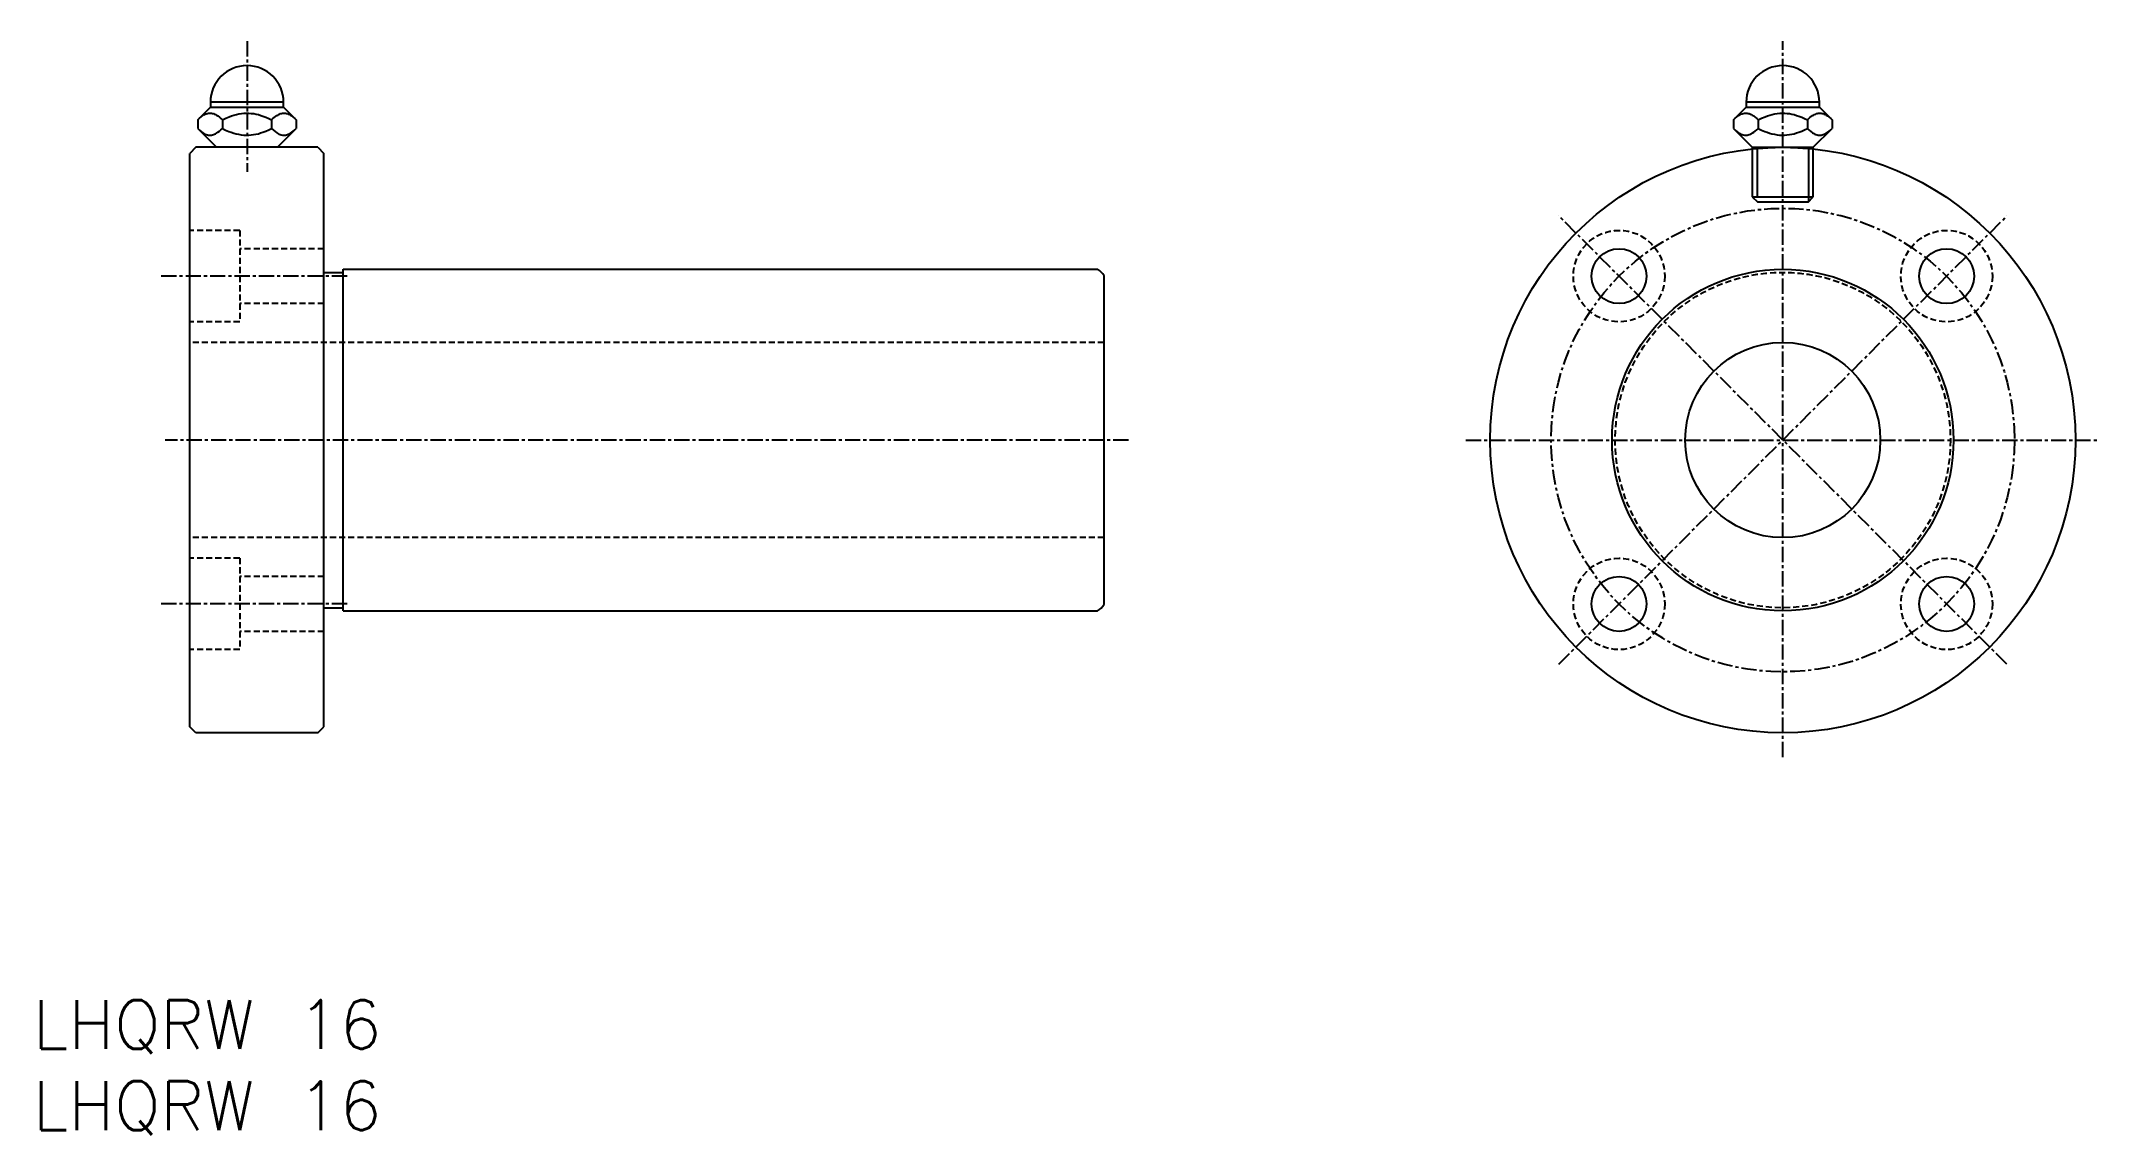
# Model space of a CAD drawing. Extents: x 795 to 964, y -151 to -62.
import ezdxf

# ---------------------------------------------------------------- set-up
doc = ezdxf.new("R2010")
doc.units = 0
doc.linetypes.add('CENTER', pattern=[2, 1.25, -0.25, 0.25, -0.25])
doc.linetypes.add('DASHED', pattern=[0.75, 0.5, -0.25])
doc.layers.get('0').update_dxf_attribs({"linetype": 'CONTINUOUS'})
doc.layers.add('CENTER', color=1, linetype='CENTER')
doc.styles.get("Standard").update_dxf_attribs({"font": 'txt.shx', "bigfont": 'bigfont.shx'})

msp = doc.modelspace()

# ---------------------------------------------------------------- linework, layer by layer
at = {"color": 7, "linetype": 'CONTINUOUS'}
for p, q in [((808.55, -67.23), (807.51, -68.27)), ((814.55, -66.83), (808.55, -66.83)), ((814.55, -66.83), (808.55, -66.83)), ((808.55, -66.83), (808.55, -67.23)), ((808.55, -67.23), (814.55, -67.23)), ((814.55, -67.23), (814.55, -66.83)), ((815.59, -68.27), (814.55, -67.23)), ((934.52, -67.23), (933.48, -68.27)), ((940.52, -66.83), (934.52, -66.83)), ((940.52, -66.83), (934.52, -66.83)), ((934.52, -66.83), (934.52, -67.23)), ((934.52, -67.23), (940.52, -67.23)), ((940.52, -67.23), (940.52, -66.83)), ((941.57, -68.27), (940.52, -67.23)), ((807.51, -68.27), (807.65, -68.14)), ((807.51, -68.27), (807.51, -68.99)), ((807.51, -68.99), (807.65, -69.12)), ((807.51, -68.99), (809.05, -70.53)), ((807.65, -68.14), (807.79, -68.02)), ((807.65, -69.12), (807.79, -69.23)), ((807.79, -68.02), (807.93, -67.92)), ((807.93, -67.92), (808.02, -67.87)), ((808.02, -67.87), (808.11, -67.82)), ((808.11, -67.82), (808.2, -67.79)), ((808.2, -67.79), (808.3, -67.76)), ((808.3, -67.76), (808.39, -67.74)), ((808.39, -67.74), (808.47, -67.73)), ((808.47, -67.73), (808.55, -67.73)), ((808.55, -67.73), (808.64, -67.74)), ((808.64, -67.74), (808.72, -67.75)), ((808.72, -67.75), (808.8, -67.77)), ((808.8, -67.77), (808.88, -67.8)), ((808.88, -67.8), (808.96, -67.84)), ((808.96, -67.84), (809.04, -67.88)), ((809.04, -67.88), (809.17, -67.96)), ((809.17, -67.96), (809.29, -68.05)), ((809.17, -69.3), (809.29, -69.2)), ((809.29, -68.05), (809.41, -68.16)), ((809.29, -69.2), (809.41, -69.1)), ((809.41, -68.16), (809.53, -68.27)), ((809.41, -69.1), (809.53, -68.99)), ((809.53, -68.27), (809.81, -68.14)), ((809.53, -68.27), (809.53, -68.99)), ((809.53, -68.99), (809.79, -69.11)), ((809.79, -69.11), (810.06, -69.23)), ((809.81, -68.14), (810.09, -68.02)), ((810.06, -69.23), (810.26, -69.3)), ((810.09, -68.02), (810.29, -67.95)), ((810.29, -67.95), (810.48, -67.89)), ((810.48, -67.89), (810.69, -67.84)), ((810.69, -67.84), (810.89, -67.79)), ((810.89, -67.79), (811.09, -67.76)), ((811.09, -67.76), (811.3, -67.74)), ((811.3, -67.74), (811.5, -67.73)), ((811.5, -67.73), (811.7, -67.73)), ((811.7, -67.73), (811.9, -67.75)), ((811.9, -67.75), (812.1, -67.77)), ((812.1, -67.77), (812.29, -67.81)), ((812.29, -67.81), (812.49, -67.85)), ((812.49, -67.85), (812.68, -67.91)), ((812.68, -67.91), (812.86, -67.97)), ((812.86, -67.97), (813.1, -68.06)), ((812.86, -69.29), (813.1, -69.2)), ((813.1, -68.06), (813.34, -68.16)), ((813.1, -69.2), (813.34, -69.1)), ((813.34, -68.16), (813.57, -68.27)), ((813.34, -69.1), (813.57, -68.99)), ((813.57, -68.27), (813.67, -68.17)), ((813.57, -68.27), (813.57, -68.99)), ((813.57, -68.99), (813.71, -69.12)), ((813.67, -68.17), (813.78, -68.08)), ((813.71, -69.12), (813.85, -69.23)), ((813.78, -68.08), (813.88, -68)), ((813.88, -68), (813.99, -67.92)), ((813.99, -67.92), (814.07, -67.88)), ((814.05, -70.53), (815.59, -68.99)), ((814.07, -67.88), (814.14, -67.84)), ((814.14, -67.84), (814.22, -67.8)), ((814.22, -67.8), (814.3, -67.77)), ((814.3, -67.77), (814.38, -67.75)), ((814.38, -67.75), (814.45, -67.74)), ((814.45, -67.74), (814.54, -67.73)), ((814.54, -67.73), (814.62, -67.73)), ((814.62, -67.73), (814.7, -67.74)), ((814.7, -67.74), (814.78, -67.75)), ((814.78, -67.75), (814.86, -67.77)), ((814.86, -67.77), (814.94, -67.8)), ((814.94, -67.8), (815.03, -67.84)), ((815.03, -67.84), (815.11, -67.88)), ((815.11, -67.88), (815.17, -67.92)), ((815.17, -67.92), (815.23, -67.96)), ((815.23, -67.96), (815.35, -68.05)), ((815.23, -69.3), (815.35, -69.2)), ((815.35, -68.05), (815.47, -68.16)), ((815.35, -69.2), (815.47, -69.1)), ((815.47, -68.16), (815.59, -68.27)), ((815.47, -69.1), (815.59, -68.99)), ((815.59, -68.27), (815.59, -68.99)), ((933.48, -68.27), (933.62, -68.14)), ((933.48, -68.27), (933.48, -68.99)), ((933.48, -68.99), (933.62, -69.12)), ((933.48, -68.99), (935.02, -70.53)), ((933.62, -68.14), (933.76, -68.02)), ((933.62, -69.12), (933.76, -69.23)), ((933.76, -68.02), (933.9, -67.92)), ((933.9, -67.92), (934, -67.87)), ((934, -67.87), (934.09, -67.82)), ((934.09, -67.82), (934.18, -67.79)), ((934.18, -67.79), (934.27, -67.76)), ((934.27, -67.76), (934.37, -67.74)), ((934.37, -67.74), (934.45, -67.73)), ((934.45, -67.73), (934.53, -67.73)), ((934.53, -67.73), (934.61, -67.74)), ((934.61, -67.74), (934.69, -67.75)), ((934.69, -67.75), (934.77, -67.77)), ((934.77, -67.77), (934.86, -67.8)), ((934.86, -67.8), (934.94, -67.84)), ((934.94, -67.84), (935.02, -67.88)), ((935.02, -67.88), (935.14, -67.96)), ((935.14, -67.96), (935.26, -68.05)), ((935.14, -69.3), (935.26, -69.2)), ((935.26, -68.05), (935.39, -68.16)), ((935.26, -69.2), (935.39, -69.1)), ((935.39, -68.16), (935.5, -68.27)), ((935.39, -69.1), (935.5, -68.99)), ((935.5, -68.27), (935.78, -68.14)), ((935.5, -68.27), (935.5, -68.99)), ((935.5, -68.99), (935.77, -69.11)), ((935.77, -69.11), (936.04, -69.23)), ((935.78, -68.14), (936.07, -68.02)), ((936.04, -69.23), (936.23, -69.3)), ((936.07, -68.02), (936.26, -67.95)), ((936.26, -67.95), (936.46, -67.89)), ((936.46, -67.89), (936.66, -67.84)), ((936.66, -67.84), (936.86, -67.79)), ((936.86, -67.79), (937.07, -67.76)), ((937.07, -67.76), (937.27, -67.74)), ((937.27, -67.74), (937.48, -67.73)), ((937.48, -67.73), (937.68, -67.73)), ((937.68, -67.73), (937.87, -67.75)), ((937.87, -67.75), (938.07, -67.77)), ((938.07, -67.77), (938.27, -67.81)), ((938.27, -67.81), (938.46, -67.85)), ((938.46, -67.85), (938.65, -67.91)), ((938.65, -67.91), (938.84, -67.97)), ((938.83, -69.29), (939.08, -69.2)), ((938.84, -67.97), (939.08, -68.06)), ((939.08, -68.06), (939.31, -68.16)), ((939.08, -69.2), (939.31, -69.1)), ((939.31, -68.16), (939.55, -68.27)), ((939.31, -69.1), (939.55, -68.99)), ((939.55, -68.27), (939.65, -68.17)), ((939.55, -68.27), (939.55, -68.99)), ((939.55, -68.99), (939.68, -69.12)), ((939.65, -68.17), (939.75, -68.08)), ((939.68, -69.12), (939.82, -69.23)), ((939.75, -68.08), (939.86, -68)), ((939.86, -68), (939.97, -67.92)), ((939.97, -67.92), (940.04, -67.88)), ((940.02, -70.53), (941.57, -68.99)), ((940.04, -67.88), (940.12, -67.84)), ((940.12, -67.84), (940.19, -67.8)), ((940.19, -67.8), (940.27, -67.77)), ((940.27, -67.77), (940.35, -67.75)), ((940.35, -67.75), (940.43, -67.74)), ((940.43, -67.74), (940.51, -67.73)), ((940.51, -67.73), (940.59, -67.73)), ((940.59, -67.73), (940.67, -67.74)), ((940.67, -67.74), (940.75, -67.75)), ((940.75, -67.75), (940.84, -67.77)), ((940.84, -67.77), (940.92, -67.8)), ((940.92, -67.8), (941, -67.84)), ((941, -67.84), (941.08, -67.88)), ((941.08, -67.88), (941.14, -67.92)), ((941.14, -67.92), (941.2, -67.96)), ((941.2, -67.96), (941.33, -68.05)), ((941.21, -69.3), (941.33, -69.2)), ((941.33, -68.05), (941.45, -68.16)), ((941.33, -69.2), (941.45, -69.1)), ((941.45, -68.16), (941.57, -68.27)), ((941.45, -69.1), (941.57, -68.99)), ((941.57, -68.27), (941.57, -68.99)), ((807.35, -70.53), (806.85, -71.03)), ((817.35, -70.53), (807.35, -70.53)), ((807.79, -69.23), (807.93, -69.34)), ((807.93, -69.34), (808.02, -69.39)), ((808.02, -69.39), (808.11, -69.44)), ((808.11, -69.44), (808.2, -69.47)), ((808.2, -69.47), (808.3, -69.5)), ((808.3, -69.5), (808.39, -69.52)), ((808.39, -69.52), (808.47, -69.53)), ((808.47, -69.53), (808.55, -69.53)), ((808.55, -69.53), (808.64, -69.52)), ((808.64, -69.52), (808.72, -69.51)), ((808.72, -69.51), (808.8, -69.48)), ((808.8, -69.48), (808.88, -69.45)), ((808.88, -69.45), (808.96, -69.42)), ((808.96, -69.42), (809.04, -69.37)), ((809.04, -69.37), (809.17, -69.3)), ((810.26, -69.3), (810.46, -69.36)), ((810.46, -69.36), (810.66, -69.42)), ((810.66, -69.42), (810.86, -69.46)), ((810.86, -69.46), (811.07, -69.5)), ((811.07, -69.5), (811.28, -69.52)), ((811.28, -69.52), (811.49, -69.53)), ((811.49, -69.53), (811.69, -69.53)), ((811.69, -69.53), (811.89, -69.51)), ((811.89, -69.51), (812.08, -69.49)), ((812.08, -69.49), (812.28, -69.45)), ((812.28, -69.45), (812.48, -69.41)), ((812.48, -69.41), (812.67, -69.35)), ((812.67, -69.35), (812.86, -69.29)), ((813.85, -69.23), (813.99, -69.34)), ((813.99, -69.34), (814.08, -69.39)), ((814.08, -69.39), (814.17, -69.44)), ((814.17, -69.44), (814.27, -69.47)), ((814.27, -69.47), (814.36, -69.5)), ((814.36, -69.5), (814.45, -69.52)), ((814.45, -69.52), (814.54, -69.53)), ((814.54, -69.53), (814.62, -69.53)), ((814.62, -69.53), (814.7, -69.52)), ((814.7, -69.52), (814.78, -69.51)), ((814.78, -69.51), (814.86, -69.48)), ((814.86, -69.48), (814.94, -69.45)), ((814.94, -69.45), (815.03, -69.42)), ((815.03, -69.42), (815.11, -69.37)), ((815.11, -69.37), (815.23, -69.3)), ((817.35, -70.53), (817.85, -71.03)), ((933.76, -69.23), (933.9, -69.34)), ((933.9, -69.34), (934, -69.39)), ((934, -69.39), (934.09, -69.44)), ((934.09, -69.44), (934.18, -69.47)), ((934.18, -69.47), (934.27, -69.5)), ((934.27, -69.5), (934.37, -69.52)), ((934.37, -69.52), (934.45, -69.53)), ((934.45, -69.53), (934.53, -69.53)), ((934.53, -69.53), (934.61, -69.52)), ((934.61, -69.52), (934.69, -69.51)), ((934.69, -69.51), (934.77, -69.48)), ((934.77, -69.48), (934.86, -69.45)), ((934.86, -69.45), (934.94, -69.42)), ((934.94, -69.42), (935.02, -69.37)), ((935.02, -69.37), (935.14, -69.3)), ((935.02, -70.53), (940.02, -70.53)), ((935.02, -70.53), (935.02, -74.6)), ((935.42, -70.53), (935.42, -74.6)), ((936.23, -69.3), (936.43, -69.36)), ((936.43, -69.36), (936.63, -69.42)), ((936.63, -69.42), (936.84, -69.46)), ((936.84, -69.46), (937.05, -69.5)), ((937.05, -69.5), (937.25, -69.52)), ((937.25, -69.52), (937.46, -69.53)), ((937.46, -69.53), (937.66, -69.53)), ((937.66, -69.53), (937.86, -69.51)), ((937.86, -69.51), (938.06, -69.49)), ((938.06, -69.49), (938.26, -69.45)), ((938.26, -69.45), (938.45, -69.41)), ((938.45, -69.41), (938.65, -69.35)), ((938.65, -69.35), (938.83, -69.29)), ((939.62, -70.53), (939.62, -75)), ((939.82, -69.23), (939.97, -69.34)), ((939.97, -69.34), (940.06, -69.39)), ((940.02, -74.6), (940.02, -70.53)), ((940.06, -69.39), (940.15, -69.44)), ((940.15, -69.44), (940.24, -69.47)), ((940.24, -69.47), (940.34, -69.5)), ((940.34, -69.5), (940.43, -69.52)), ((940.43, -69.52), (940.51, -69.53)), ((940.51, -69.53), (940.59, -69.53)), ((940.59, -69.53), (940.67, -69.52)), ((940.67, -69.52), (940.75, -69.51)), ((940.75, -69.51), (940.84, -69.48)), ((940.84, -69.48), (940.92, -69.45)), ((940.92, -69.45), (941, -69.42)), ((941, -69.42), (941.08, -69.37)), ((941.08, -69.37), (941.21, -69.3)), ((806.85, -118.03), (806.85, -71.03)), ((817.85, -118.03), (817.85, -71.03)), ((935.02, -74.6), (940.02, -74.6)), ((935.02, -74.6), (935.46, -75.03)), ((939.59, -75.03), (935.46, -75.03)), ((939.59, -75.03), (940.02, -74.6)), ((817.85, -80.78), (819.45, -80.78)), ((819.45, -80.53), (881.31, -80.53)), ((819.45, -108.53), (819.45, -80.53)), ((881.85, -107.99), (881.85, -81.07)), ((817.85, -108.28), (819.45, -108.28)), ((819.45, -108.53), (881.31, -108.53)), ((833.48, -108.53), (833.48, -108.53)), ((849.1, -108.53), (849.1, -108.53)), ((807.35, -118.53), (806.85, -118.03)), ((817.35, -118.53), (817.85, -118.03)), ((817.35, -118.53), (807.35, -118.53))]:
    msp.add_line(p, q, dxfattribs=at)
at = {"color": 3, "linetype": 'DASHED'}
for p, q in [((810.95, -77.34), (806.85, -77.34)), ((810.95, -77.34), (810.95, -84.84)), ((817.85, -78.84), (810.95, -78.84)), ((817.85, -83.34), (810.95, -83.34)), ((810.95, -84.84), (806.85, -84.84)), ((881.85, -86.53), (806.85, -86.53)), ((881.85, -102.53), (806.85, -102.53)), ((810.95, -104.21), (806.85, -104.21)), ((810.95, -104.21), (810.95, -111.71)), ((817.85, -105.71), (810.95, -105.71)), ((817.85, -110.21), (810.95, -110.21)), ((810.95, -111.71), (806.85, -111.71))]:
    msp.add_line(p, q, dxfattribs=at)
at = {"color": 7, "linetype": 'CONTINUOUS'}
for centre, radius in [((937.52, -94.53), 24), ((924.09, -81.09), 2.25), ((950.96, -81.09), 2.25), ((937.52, -94.53), 14), ((937.52, -94.53), 8), ((924.09, -107.96), 2.25), ((950.96, -107.96), 2.25)]:
    msp.add_circle(centre, radius, dxfattribs=at)
at = {"color": 3, "linetype": 'DASHED'}
for centre, radius in [((924.09, -81.09), 3.75), ((950.96, -81.09), 3.75), ((937.52, -94.53), 13.75), ((924.09, -107.96), 3.75), ((950.96, -107.96), 3.75)]:
    msp.add_circle(centre, radius, dxfattribs=at)
at = {"color": 7, "linetype": 'CONTINUOUS'}
for centre, radius, start, end in [((811.55, -66.83), 3, 0, 180), ((937.52, -66.83), 3, 0, 180), ((880.7, -81.68), 1.3, 27.7958, 62.2042), ((880.7, -107.38), 1.3, 297.7958, 332.2042)]:
    msp.add_arc(centre, radius, start, end, dxfattribs=at)
at = {"layer": 'CENTER', "color": 1, "linetype": 'CENTER'}
for p, q in [((811.55, -61.83), (811.55, -72.53)), ((937.52, -120.53), (937.52, -61.83)), ((955.91, -112.91), (919.14, -76.14)), ((919.14, -112.91), (955.91, -76.14)), ((819.77, -81.09), (804.5, -81.09)), ((883.85, -94.53), (804.85, -94.53)), ((911.52, -94.53), (963.52, -94.53)), ((819.77, -107.96), (804.5, -107.96))]:
    msp.add_line(p, q, dxfattribs=at)
msp.add_circle((937.52, -94.53), 19, dxfattribs=at)

# ---------------------------------------------------------------- texts
at = {"color": 7, "linetype": 'CONTINUOUS'}
for p in [(793.98, -144.44), (793.98, -151.1)]:
    msp.add_text('LHQRW 16', height=4, dxfattribs=at).set_placement(p)

doc.saveas('drawing.dxf')
